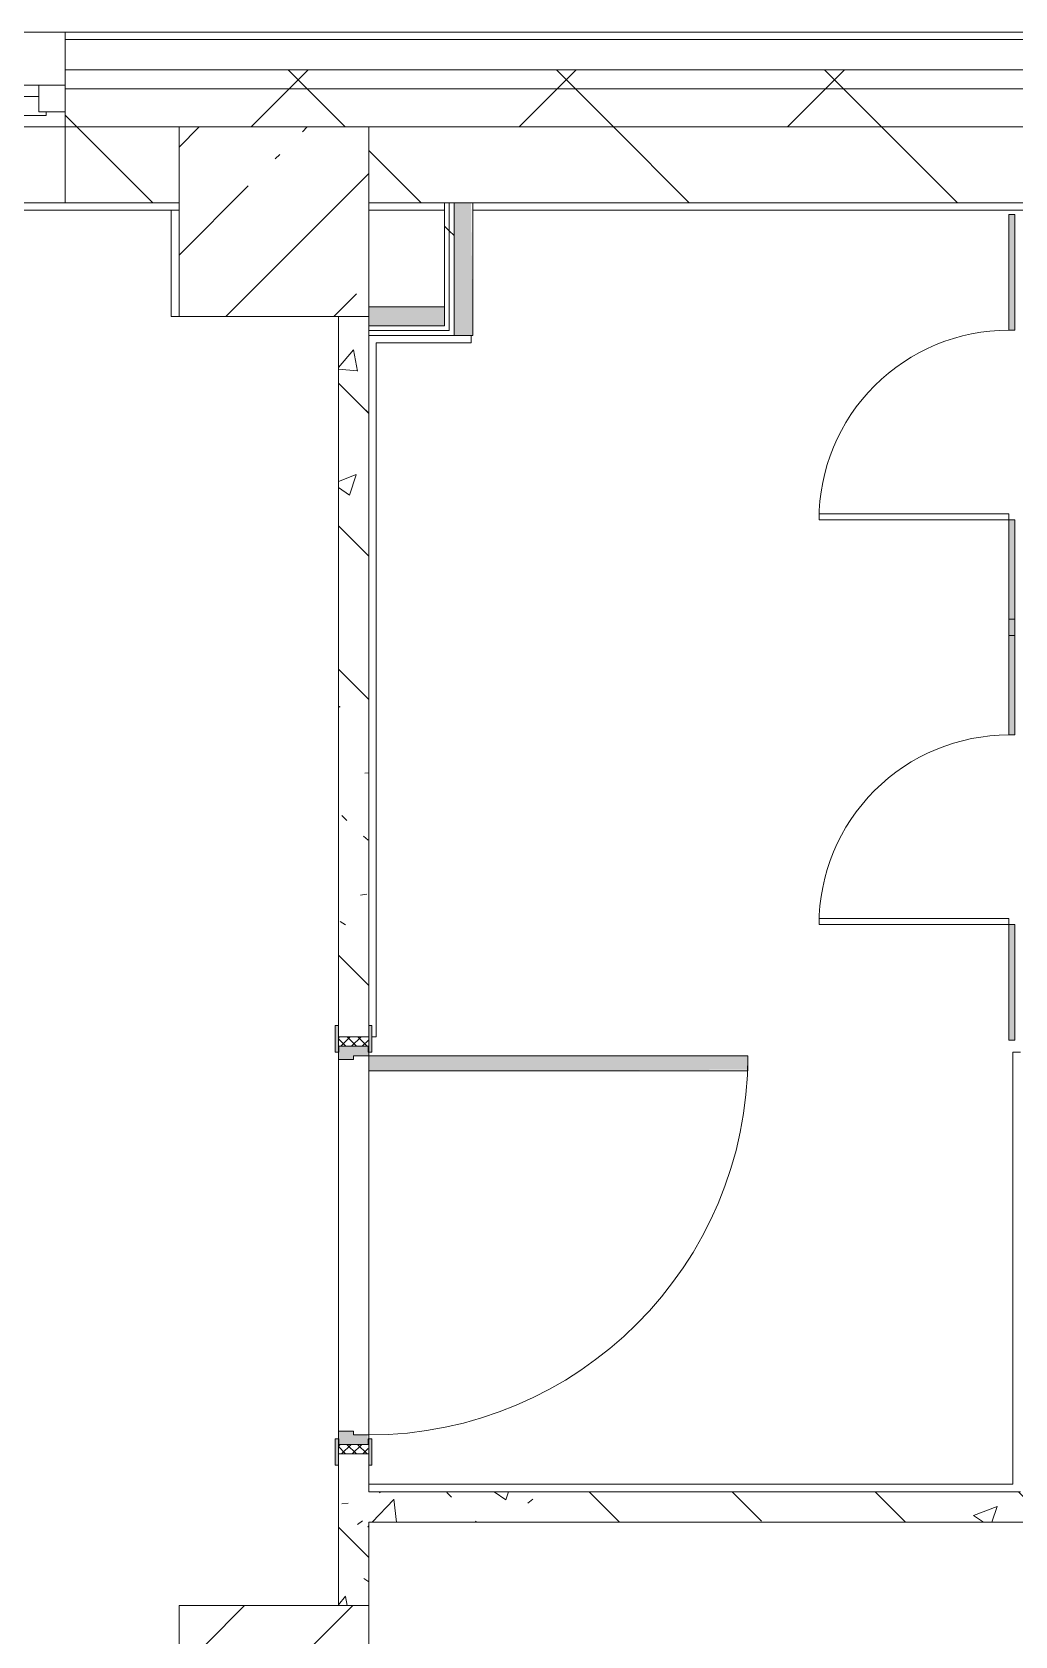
# Model space of a CAD drawing. Header units: millimetres. Extents: x 81566 to 292854, y -8553 to 29000.
# Drawn here: x 246106 to 248698, y 23120 to 27350 of the extents above; entities that cross this region are included whole.
import ezdxf

# ---------------------------------------------------------------- set-up
doc = ezdxf.new("R2010")
doc.units = ezdxf.units.MM
for name, color, linetype, lineweight, true_color in [('A-DOOR-4', 7, 'Continuous', 5, 0xaaaaaa), ('A-DOOR-5', 7, 'Continuous', 5, 0xe2e2e2), ('A-DOOR-FRAM-4', 7, 'Continuous', 5, 0xe2e2e2), ('A-DOOR-FRAM-5', 7, 'Continuous', 5, 0xaaaaaa), ('A-FLOR-1', 7, 'Continuous', 5, 0xaaaaaa), ('A-GENM-4', 7, 'Continuous', 5, 0xe2ddcd), ('A-WALL-3', 7, 'Continuous', 9, 0x737373), ('I-WALL-1', 7, 'Continuous', 5, 0xe7e7e7), ('I-WALL-2', 7, 'Continuous', 9, 0xe7e7e7), ('I-WALL-5', 7, 'Continuous', 5, 0x787878)]:
    doc.layers.add(name, color=color, linetype=linetype, lineweight=lineweight, true_color=true_color)
for name, color, linetype, lineweight in [('A-DOOR-6', 7, 'Continuous', 5), ('A-GENM-2', 7, 'Continuous', 5), ('A-GLAZ-3', 7, 'Continuous', 5), ('A-WALL', 7, 'Continuous', 9), ('A-WALL-4', 7, 'Continuous', 5), ('I-WALL-4', 7, 'Continuous', 5), ('S-COLS-1', 7, 'Continuous', 5)]:
    doc.layers.add(name, color=color, linetype=linetype, lineweight=lineweight)
pattern_1 = [(135, (165843.6, 0), (-377.1708, -377.1708), [533.4, -88.9, 17.78, -88.9]), (135, (165843.6, 376.94), (-377.1708, -377.1708), []), (50, (165843.6, 0), (637.6445, -55.7866), [66.675, -733.425]), (355, (165843.6, 0), (-123.3494, 668.699), [53.34, -586.74]), (100.451, (165896.7, -4.65), (514.299, 612.908), [56.665, -623.315]), (46.184, (165843.6, 177.8), (948.7764, -147.15), [100.012, -1100.137]), (96.636, (165922.65, 165.5), (830.909, 865.997), [84.998, -934.973]), (351.184, (165843.6, 177.8), (830.918, 865.988), [80.01, -880.11]), (21, (165932.5, 133.35), (530.6506, -357.9283), [66.675, -733.425]), (326, (165932.5, 133.35), (216.308, 644.6585), [53.34, -586.74]), (71.451, (165976.7, 103.5), (746.9596, 286.7243), [56.665, -623.315]), (37.5, (165843.58, 0), (10.81053, 295.9426), [16.764, -562.864, 16.764, -578.866, -588.962]), (37.5, (165843.58, 0), (10.81053, 295.9426), [-1175.258, 16.764, -572.198]), (7.5, (165843.58, 0), (233.8692, 350.6318), [16.764, -322.834, 16.764, -549.529, -224.472]), (7.5, (165843.58, 0), (233.8692, 350.6318), [-905.891, 16.764, -207.708]), (327.5, (165645.34, 0), (474.5678, -20.0513), [16.764, -205.486, 16.764, -676.656, -920.115]), (327.5, (165645.34, 0), (474.5678, -20.0513), [-915.67, 16.764, -903.351]), (317.5, (165556.44, 0), (518.4522, 88.9934), [16.764, -272.161, 16.764, -443.738, -653.415]), (317.5, (165556.44, 0), (518.4522, 88.9934), [-749.427, 16.764, -636.651])]
pattern_2 = [(45, (165843.6, 0), (-353.5534, 353.5534), []), (135, (165843.6, 0), (-353.5534, -353.5534), [])]
pattern_3 = [(45, (165843.6, 0), (-530.33, 530.33), []), (135, (165843.6, 0), (-530.33, -530.33), [])]

# ---------------------------------------------------------------- blocks, each defined once
blk = doc.blocks.new('110_Дверь_СКБ_1Ст_Внутренняя1 - Д-4 1100x2100h_су мгн-32391219-2_2_3_птичка')
at = {"layer": 'A-DOOR-4'}
h = blk.add_hatch(dxfattribs=at)
h.set_pattern_fill('FP_8', color=256, style=0, pattern_type=2)
h.set_pattern_definition([(135, (1751.41, 104.685), (-14.14214, -14.14214), []), (225, (1751.41, 104.685), (14.14214, -14.14214), [])])
h.paths.add_polyline_path([(562.5, 40), (537.5, 38.2), (537.5, -40), (562.5, -40)])
at = {"layer": 'A-DOOR-5'}
h = blk.add_hatch(color=256, dxfattribs=at)
h.paths.add_polyline_path([(537.5, 38.2), (537.5, 40), (512.5, 36.4), (512.5, 0), (502.5, 0), (502.5, -40), (537.5, -40)])
h.paths.add_polyline_path([(-477.5, -35.6), (-477.5, 0), (-487.5, 0), (-487.5, 40), (-512.5, 40), (-512.5, -40), (-477.5, -40)])
at = {"layer": 'A-DOOR-FRAM-4'}
for points in [[(-447.5, 310), (-451, 1040), (-487.5, 1040), (-487.5, 40), (-447.5, 40), (-447.5, 60)], [(-497.5, 40), (-497.5, 48), (-567.5, 48), (-567.5, 40), (-512.5, 40)], [(592.5, 40), (592.5, 48), (522.5, 48), (522.5, 40), (562.5, 40)], [(-497.5, -40), (-567.5, -40), (-567.5, -48), (-497.5, -48)], [(592.5, -48), (592.5, -40), (522.5, -40), (522.5, -48), (570.1, -48)]]:
    blk.add_hatch(color=256, dxfattribs=at).paths.add_polyline_path(points)
at = {"layer": 'A-DOOR-FRAM-5'}
h = blk.add_hatch(dxfattribs=at)
h.set_pattern_fill('FP_9', color=256, style=0, pattern_type=2)
h.set_pattern_definition([(45, (-371.384, 104.685), (-14.1421, 14.1421), []), (135, (-371.384, 104.685), (-14.1421, -14.1421), [])])
h.paths.add_polyline_path([(-512.5, -40), (-512.5, 40), (-537.5, 40), (-537.5, -40)])
at = {"layer": 'A-DOOR-4'}
for p, q in [((-487.5, 1040), (-487.5, 40)), ((-447.5, 1040), (-487.5, 1040)), ((-447.5, 40), (-447.5, 1040)), ((-487.5, 40), (-447.5, 40))]:
    blk.add_line(p, q, dxfattribs=at)
blk.add_arc((-487.5, 40), 1000, 360, 90, dxfattribs=at)
at = {"layer": 'A-DOOR-FRAM-5'}
for p, q in [((-497.5, 48), (-567.5, 48)), ((-567.5, 48), (-567.5, 40)), ((-497.5, 40), (-497.5, 48)), ((592.5, 48), (522.5, 48)), ((522.5, 48), (522.5, 40)), ((592.5, 40), (592.5, 48)), ((-567.5, 40), (-497.5, 40)), ((-512.5, 40), (-537.5, 40)), ((-537.5, 40), (-537.5, -40)), ((-487.5, 40), (-512.5, 40)), ((-512.5, 40), (-512.5, -40)), ((-512.5, -40), (-512.5, 40)), ((-497.5, 40), (-512.5, 40)), ((-512.5, 40), (-512.5, 39)), ((-512.5, 39), (-497.5, 39)), ((-497.5, 39), (-497.5, 40)), ((-487.5, 0), (-487.5, 40)), ((-477.5, 0), (-487.5, 0)), ((-477.5, -40), (-477.5, 0)), ((512.5, 0), (502.5, 0)), ((502.5, 0), (502.5, -40)), ((512.5, 40), (512.5, 0)), ((537.5, 40), (512.5, 40)), ((537.5, 40), (522.5, 40)), ((522.5, 40), (522.5, 39)), ((522.5, 40), (592.5, 40)), ((522.5, 39), (537.5, 39)), ((537.5, -40), (537.5, 40)), ((562.5, 40), (537.5, 40)), ((537.5, 40), (537.5, -40)), ((537.5, 39), (537.5, 40)), ((562.5, -40), (562.5, 40)), ((-497.5, -40), (-567.5, -40)), ((-567.5, -40), (-567.5, -48)), ((-537.5, -40), (-512.5, -40)), ((-497.5, -39), (-512.5, -39)), ((-512.5, -39), (-512.5, -40)), ((-512.5, -40), (-477.5, -40)), ((-512.5, -40), (-497.5, -40)), ((-497.5, -40), (-497.5, -39)), ((-497.5, -48), (-497.5, -40)), ((502.5, -40), (537.5, -40)), ((537.5, -39), (522.5, -39)), ((522.5, -39), (522.5, -40)), ((522.5, -40), (537.5, -40)), ((592.5, -40), (522.5, -40)), ((522.5, -40), (522.5, -48)), ((537.5, -40), (537.5, -39)), ((537.5, -40), (562.5, -40)), ((592.5, -48), (592.5, -40)), ((-567.5, -48), (-497.5, -48)), ((522.5, -48), (592.5, -48))]:
    blk.add_line(p, q, dxfattribs=at)
blk = doc.blocks.new('120_Окно_СКБ_2Ст - 120_Окно_СКБ_2Ст 2500х2500 _мал створка справа_-23206729-2_2_3_птичка')
at = {"layer": 'A-GLAZ-3'}
for p, q in [((-1250, -75), (-1250, -5)), ((-1250, -5), (-1180, -5)), ((1250, -5), (-1250, -5)), ((-1180, -5), (-1180, -75)), ((350, -35), (-1180, -35)), ((-1180, -35), (-1180, -75)), ((-1130, -85), (-1130, -35)), ((300, -85), (300, -35)), ((350, -75), (350, -5)), ((350, -5), (420, -5)), ((350, -75), (350, -35)), ((420, -5), (420, -75)), ((1180, -35), (420, -35)), ((420, -35), (420, -75)), ((470, -85), (470, -35)), ((1130, -85), (1130, -35)), ((1180, -75), (1180, -5)), ((1180, -5), (1250, -5)), ((1180, -75), (1180, -35)), ((1250, -5), (1250, -75)), ((-1180, -75), (-1250, -75)), ((-1250, -75), (-1200, -75)), ((-1180, -75), (-1200, -75)), ((-1200, -75), (-1200, -85)), ((-1130, -55), (300, -55)), ((300, -65), (-1130, -65)), ((420, -75), (350, -75)), ((370, -75), (350, -75)), ((370, -75), (400, -75)), ((370, -85), (370, -75)), ((420, -75), (400, -75)), ((400, -75), (400, -85)), ((470, -55), (1130, -55)), ((1130, -65), (470, -65)), ((1250, -75), (1180, -75)), ((1200, -75), (1180, -75)), ((1200, -75), (1250, -75)), ((1200, -85), (1200, -75)), ((-1200, -85), (370, -85)), ((370, -85), (-1200, -85)), ((400, -85), (1200, -85)), ((1200, -85), (400, -85))]:
    blk.add_line(p, q, dxfattribs=at)
blk = doc.blocks.new('BSC_Колонна _Прямоугольная - 500х500-V386-2_2_3_птичка')
at = {"layer": 'S-COLS-1'}
h = blk.add_hatch(dxfattribs=at)
h.set_pattern_fill('FP_147', color=256, style=0, pattern_type=2)
h.set_pattern_definition([(45, (-80900, -22950), (-285.1231, 285.1231), []), (45, (-80614.88, -22950), (-285.1231, 285.1231), [504.031, -100.806, 16.764, -84.042])])
h.paths.add_polyline_path([(170, -250), (250, -250), (250, 250), (-250, 250), (-250, -250)])
for p, q in [((250, 250), (-250, 250)), ((-250, 250), (-250, -250)), ((250, -250), (250, 250)), ((-250, -250), (250, -250))]:
    blk.add_line(p, q, dxfattribs=at)
blk = doc.blocks.new('131_Сантехническая перегородка_Дверь - СД-1-V438-2_2_3_птичка')
at = {"layer": 'A-GENM-4'}
for points in [[(305.2, -8), (305.2, 8), (0, 8), (0, -8)], [(805.2, -8), (1110.4, -8), (1110.4, 8), (805.2, 8)]]:
    blk.add_hatch(color=256, dxfattribs=at).paths.add_polyline_path(points)
at = {"layer": 'A-DOOR-6'}
for p, q in [((321.2, 508), (305.2, 508)), ((305.2, 8), (305.2, 508)), ((321.2, 8), (321.2, 508)), ((321.2, 8), (305.2, 8))]:
    blk.add_line(p, q, dxfattribs=at)
blk.add_arc((305.2, 8), 500, 360, 90, dxfattribs=at)
at = {"layer": 'A-GENM-2'}
for p, q in [((305.2, 8), (0, 8)), ((0, 8), (0, -8)), ((305.2, -8), (305.2, 8)), ((1110.4, 8), (805.2, 8)), ((805.2, 8), (805.2, -8)), ((1110.4, -8), (1110.4, 8)), ((0, -8), (305.2, -8)), ((805.2, -8), (1110.4, -8))]:
    blk.add_line(p, q, dxfattribs=at)
blk = doc.blocks.new('131_Сантехническая перегородка_Дверь - СД-1-V439-2_2_3_птичка')
at = {"layer": 'A-GENM-4'}
for points in [[(42.7, -8), (305.2, -8), (305.2, 8), (42.7, 8)], [(805.2, 8), (805.2, -8), (1110.4, -8), (1110.4, 8), (957.8, 8)]]:
    blk.add_hatch(color=256, dxfattribs=at).paths.add_polyline_path(points)
at = {"layer": 'A-DOOR-6'}
for p, q in [((321.2, 508), (305.2, 508)), ((305.2, 8), (305.2, 508)), ((321.2, 8), (321.2, 508)), ((321.2, 8), (305.2, 8))]:
    blk.add_line(p, q, dxfattribs=at)
blk.add_arc((305.2, 8), 500, 360, 90, dxfattribs=at)
at = {"layer": 'A-GENM-2'}
for p, q in [((305.2, 8), (0, 8)), ((0, 8), (0, -8)), ((305.2, -8), (305.2, 8)), ((1110.4, 8), (805.2, 8)), ((805.2, 8), (805.2, -8)), ((1110.4, -8), (1110.4, 8)), ((0, -8), (305.2, -8)), ((805.2, -8), (1110.4, -8))]:
    blk.add_line(p, q, dxfattribs=at)

msp = doc.modelspace()

# ---------------------------------------------------------------- hatches: boundary and pattern name
at = {"layer": 'A-WALL-4'}
h = msp.add_hatch(dxfattribs=at)
h.set_pattern_fill('FP_101', color=256, style=0, pattern_type=2)
h.set_pattern_definition(pattern_2)
h.paths.add_polyline_path([(242183.6, 27200), (243693.6, 27200), (243693.6, 27250), (242183.6, 27250), (242183.6, 27210)])
h.paths.add_polyline_path([(250543.6, 27200), (250703.6, 27200), (250703.6, 27250), (246193.6, 27250), (246193.6, 27200), (250091.4, 27200)])
h.paths.add_polyline_path([(233683.4, 27200), (233803.6, 27200), (233803.6, 27250), (232003.6, 27250), (232003.6, 27200), (232771.8, 27200)])
h.paths.add_polyline_path([(230308.4, 27200), (231103.6, 27200), (231103.6, 27250), (230023.6, 27250), (230023.6, 27200), (230037.2, 27200)])
h.paths.add_polyline_path([(234703.6, 27200), (240083.6, 27200), (240083.6, 27250), (234703.6, 27250)])
h.paths.add_polyline_path([(216603.8, 27200), (216603.8, 27250), (215503.9, 27250), (215503.9, 27200), (216363.8, 27200)])
h.paths.add_polyline_path([(226598.8, 27200), (226883.6, 27200), (226883.6, 27250), (225703.6, 27250), (225703.6, 27200), (226390.9, 27200)])
h.paths.add_polyline_path([(219703.8, 27200), (220853.5, 27200), (220853.5, 27250), (219703.8, 27250), (219703.8, 27210)])
h.paths.add_polyline_path([(222848.6, 27200), (223003.6, 27200), (223003.6, 27250), (221753.5, 27250), (221753.5, 27200), (222744.7, 27200)])
h.paths.add_polyline_path([(214603.9, 27200), (214603.6, 27250), (213350.6, 27250), (213350.6, 27200), (214603.6, 27200)])
h.paths.add_polyline_path([(207903.6, 27200), (210250.6, 27200), (210250.6, 27250), (207853.6, 27250), (207853.6, 27200)])
h = msp.add_hatch(dxfattribs=at)
h.set_pattern_fill('FP_101', color=256, style=0, pattern_type=2)
h.set_pattern_definition(pattern_2)
h.paths.add_polyline_path([(207903.6, 27100), (210250.6, 27100), (210250.6, 27200), (207903.6, 27200)])
h.paths.add_polyline_path([(221753.5, 27100), (223003.6, 27100), (223003.6, 27200), (221753.5, 27200)])
h.paths.add_polyline_path([(250543.6, 27100), (250703.6, 27100), (250703.6, 27200), (246193.6, 27200), (246193.6, 27100), (250091.4, 27100)])
h.paths.add_polyline_path([(220010, 27100), (220853.5, 27100), (220853.5, 27200), (219703.8, 27200), (219703.8, 27100), (220003.6, 27100)])
h.paths.add_polyline_path([(225703.6, 27100), (226883.6, 27100), (226883.6, 27200), (225703.6, 27200), (225703.6, 27140)])
h.paths.add_polyline_path([(243093.6, 27100), (243693.6, 27100), (243693.6, 27200), (242183.6, 27200), (242183.6, 27100), (242799, 27100)])
h.paths.add_polyline_path([(216363.8, 27100), (216603.8, 27100), (216603.8, 27200), (215503.9, 27200), (215503.9, 27100), (216208.4, 27100)])
h.paths.add_polyline_path([(239152.8, 27100), (240083.6, 27100), (240083.6, 27200), (234703.6, 27200), (234703.6, 27100), (236653.6, 27100)])
h.paths.add_polyline_path([(213350.6, 27100), (214603.9, 27100), (214603.6, 27200), (213350.6, 27200), (213350.6, 27140)])
h.paths.add_polyline_path([(233683.4, 27100), (233803.6, 27100), (233803.6, 27200), (232003.6, 27200), (232003.6, 27100), (232771.8, 27100)])
h.paths.add_polyline_path([(230023.6, 27100), (231103.6, 27100), (231103.6, 27200), (230023.6, 27200), (230023.6, 27170)])
at = {"layer": 'I-WALL-1'}
msp.add_hatch(color=256, dxfattribs=at).paths.add_polyline_path([(247268.6, 26550), (247263.6, 26900), (247218.6, 26900), (247218.6, 26550), (247266.3, 26550)])
at = {"layer": 'I-WALL-2'}
msp.add_hatch(color=256, dxfattribs=at).paths.add_polyline_path([(247193.6, 26575), (247193.6, 26625), (246993.6, 26625), (246993.6, 26575), (247013.6, 26575)])
at = {"layer": 'I-WALL-4'}
h = msp.add_hatch(dxfattribs=at)
h.set_pattern_fill('FP_99', color=256, style=0, pattern_type=2)
h.set_pattern_definition([(135, (165843.6, 0), (-353.5534, -353.5534), [])])
h.paths.add_polyline_path([(216603.8, 26900), (216603.8, 27100), (216208.4, 27100), (216208.4, 26900)])
h.paths.add_polyline_path([(220853.5, 26900), (220853.5, 27100), (220603.6, 27100), (220603.6, 26900), (220826.8, 26900)])
h.paths.add_polyline_path([(220003.6, 26900), (220003.6, 27100), (219703.8, 27100), (219703.8, 26900)])
h.paths.add_polyline_path([(223003.6, 26900), (223003.6, 27100), (221753.5, 27100), (221753.5, 26900), (222848.6, 26900)])
h.paths.add_polyline_path([(225703.6, 26900), (226003.6, 26900), (226003.6, 27100), (225703.6, 27100), (225703.6, 26900.9)])
h.paths.add_polyline_path([(226603.6, 26900), (226903.6, 26900), (226903.6, 27100), (226603.6, 27100), (226603.6, 26948.7)])
h.paths.add_polyline_path([(230037.2, 26900), (231103.6, 26900), (231103.6, 27100), (230003.6, 27100), (230003.6, 26900)])
h.paths.add_polyline_path([(249944.3, 26900), (250043.6, 26900), (250043.6, 27100), (246993.6, 27100), (246993.6, 26900), (249916.1, 26900)])
h.paths.add_polyline_path([(232603.6, 26900), (233803.6, 26900), (233803.6, 27100), (232603.6, 27100), (232603.6, 26948.7)])
h.paths.add_polyline_path([(246493.6, 26900), (246493.6, 27100), (246193.6, 27100), (246193.6, 26900), (246445.2, 26900)])
h.paths.add_polyline_path([(235506.5, 26900), (236153.6, 26900), (236153.6, 27100), (234703.6, 27100), (234703.6, 26900)])
h.paths.add_polyline_path([(236653.6, 26900), (239383.6, 26900), (239383.6, 27100), (236653.6, 27100), (236653.6, 26948.7)])
h.paths.add_polyline_path([(239883.6, 26900), (240083.6, 26900), (240083.6, 27100), (239883.6, 27100), (239883.6, 26948.7)])
h.paths.add_polyline_path([(243433.6, 26900), (243693.6, 26900), (243693.6, 27100), (243093.6, 27100), (243093.6, 26900)])
h.paths.add_polyline_path([(242183.6, 26900), (242593.6, 26900), (242593.6, 27100), (242183.6, 27100), (242183.6, 26938.3)])
h = msp.add_hatch(dxfattribs=at)
h.set_pattern_fill('FP_171', color=256, style=0, pattern_type=2)
h.set_pattern_definition(pattern_3)
h.paths.add_polyline_path([(247203.8, 26575), (247206.1, 26575), (247206.1, 26900), (247193.6, 26900), (247193.6, 26575)])
h = msp.add_hatch(dxfattribs=at)
h.set_pattern_fill('FP_171', color=256, style=0, pattern_type=2)
h.set_pattern_definition(pattern_3)
h.paths.add_polyline_path([(247206.1, 26562.5), (247218.6, 26563.2), (247218.6, 26900), (247206.1, 26900), (247206.1, 26575)])
at = {"layer": 'I-WALL-5'}
h = msp.add_hatch(dxfattribs=at)
h.set_pattern_fill('FP_105', color=256, style=0, pattern_type=2)
h.set_pattern_definition(pattern_1)
h.paths.add_polyline_path([(246913.6, 23200), (246993.6, 23200), (246993.6, 23600), (246913.6, 23600), (246913.6, 23398.4)])
h.paths.add_polyline_path([(246993.6, 24700), (246993.6, 26600), (246913.6, 26600), (246913.6, 24700)])
h = msp.add_hatch(dxfattribs=at)
h.set_pattern_fill('FP_105', color=256, style=0, pattern_type=2)
h.set_pattern_definition(pattern_1)
h.paths.add_polyline_path([(249320.4, 23420), (249944.3, 23420), (249942.6, 23500), (246993.6, 23500), (246993.6, 23420), (249179.9, 23420)])
at = {"layer": 'S-COLS-1'}
h = msp.add_hatch(dxfattribs=at)
h.set_pattern_fill('FP_97', color=256, style=0, pattern_type=2)
h.set_pattern_definition([(45, (165843.6, 0), (-285.1231, 285.1231), []), (45, (166128.7, 0), (-285.1231, 285.1231), [504.031, -100.806, 16.764, -84.042])])
h.paths.add_polyline_path([(246993.6, 26600), (246993.6, 27100), (246493.6, 27100), (246493.6, 26600), (246913.6, 26600)])

# ---------------------------------------------------------------- linework, layer by layer
at = {"layer": 'A-FLOR-1'}
for p, q in [((246472.6, 26600), (246472.6, 26880)), ((246493.6, 26600), (246472.6, 26600)), ((247263.6, 26530), (247013.6, 26530)), ((247013.6, 26530), (247013.6, 24700)), ((247263.6, 26550), (247263.6, 26530)), ((247013.6, 24700), (247001.6, 24700)), ((248692.1, 23520), (248692.1, 24660)), ((248692.1, 24660), (248712.1, 24660)), ((246993.6, 23520), (248692.1, 23520))]:
    msp.add_line(p, q, dxfattribs=at)
at = {"layer": 'A-WALL'}
for p, q in [((246493.6, 27100), (246193.6, 27100)), ((250043.6, 27100), (246993.6, 27100)), ((247206.1, 26900), (247206.1, 26562.5)), ((247218.6, 26900), (247218.6, 26550)), ((247193.6, 26625), (247193.6, 26575)), ((247193.6, 26575), (246993.6, 26575)), ((247206.1, 26562.5), (246993.6, 26562.5))]:
    msp.add_line(p, q, dxfattribs=at)
at = {"layer": 'A-WALL-3'}
for p, q in [((259133.6, 27330), (246193.6, 27330)), ((259053.6, 27250), (246193.6, 27250)), ((259003.6, 27200), (246193.6, 27200))]:
    msp.add_line(p, q, dxfattribs=at)
at = {"layer": 'A-WALL-4'}
for p, q in [((259153.6, 27350), (221753.5, 27350)), ((246193.6, 27350), (246193.6, 27100)), ((246493.6, 27100), (246993.6, 27100))]:
    msp.add_line(p, q, dxfattribs=at)
at = {"layer": 'I-WALL-4'}
for p, q in [((243693.6, 27100), (246193.6, 27100)), ((246193.6, 27100), (246193.6, 26900)), ((246493.6, 26900), (246493.6, 27100)), ((246993.6, 27100), (246993.6, 26900)), ((246493.6, 26900), (243513.6, 26900)), ((246493.6, 26880), (243513.6, 26880)), ((246993.6, 26900), (249944.3, 26900)), ((247193.6, 26880), (246993.6, 26880)), ((247193.6, 26900), (247193.6, 26625)), ((247268.6, 26550), (247268.6, 26900)), ((249944.3, 26880), (247268.6, 26880)), ((247193.6, 26625), (246993.6, 26625)), ((246993.6, 26625), (246993.6, 24730)), ((246993.6, 26600), (246913.6, 26600)), ((246913.6, 26600), (246913.6, 24730)), ((246993.6, 26550), (247268.6, 26550)), ((246913.6, 23660), (246913.6, 24640)), ((246993.6, 24610), (246993.6, 23650)), ((246913.6, 23570), (246913.6, 23200)), ((246993.6, 23500), (246993.6, 23570)), ((248712.1, 23500), (246993.6, 23500)), ((246993.6, 23420), (249944.3, 23420)), ((246993.6, 23200), (246993.6, 23420))]:
    msp.add_line(p, q, dxfattribs=at)
at = {"layer": 'S-COLS-1'}
for p, q in [((246993.6, 27100), (246493.6, 27100)), ((246493.6, 27100), (246493.6, 26900)), ((246993.6, 26900), (246993.6, 27100)), ((246493.6, 26900), (246493.6, 26600)), ((246993.6, 26600), (246993.6, 26900)), ((246493.6, 26600), (246993.6, 26600))]:
    msp.add_line(p, q, dxfattribs=at)

# ---------------------------------------------------------------- block references
at = {"layer": 'A-DOOR-4', "rotation": 270}
msp.add_blockref('110_Дверь_СКБ_1Ст_Внутренняя1 - Д-4 1100x2100h_су мгн-32391219-2_2_3_птичка', (246953.6, 24162.5), dxfattribs=at)
at = {"layer": 'A-GENM-2', "rotation": 89.99999999997607}
for name, p in [('131_Сантехническая перегородка_Дверь - СД-1-V439-2_2_3_птичка', (248689.1, 25758.6)), ('131_Сантехническая перегородка_Дверь - СД-1-V438-2_2_3_птичка', (248689.1, 24691))]:
    msp.add_blockref(name, p, dxfattribs=at)
at = {"layer": 'A-GLAZ-3'}
msp.add_blockref('120_Окно_СКБ_2Ст - 120_Окно_СКБ_2Ст 2500х2500 _мал створка справа_-23206729-2_2_3_птичка', (244943.6, 27215), dxfattribs=at)
at = {"layer": 'S-COLS-1'}
msp.add_blockref('BSC_Колонна _Прямоугольная - 500х500-V386-2_2_3_птичка', (246743.6, 22950), dxfattribs=at)

doc.saveas('drawing.dxf')
